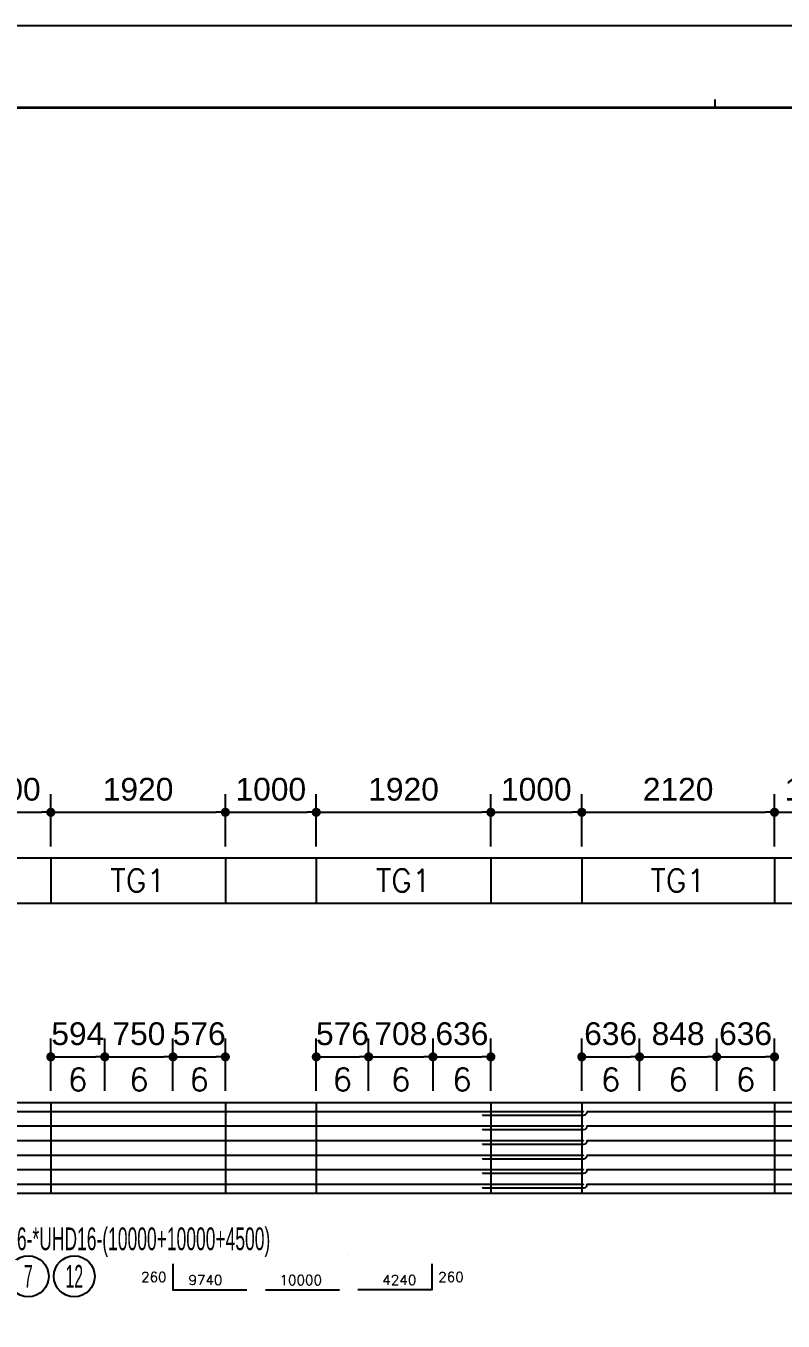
# Model space of a CAD drawing. Header units: millimetres. Extents: x 350420 to 672135, y -312840 to -44390.
# Drawn here: x 514126 to 522455, y -122924 to -108688 of the extents above; entities that cross this region are included whole.
import ezdxf
from ezdxf.enums import TextEntityAlignment as Align

# ---------------------------------------------------------------- set-up
doc = ezdxf.new("R2010")
doc.units = ezdxf.units.MM
doc.header["$LTSCALE"] = 65
doc.layers.get('Defpoints').update_dxf_attribs({"color": 145})
for name, color, linetype in [('00', 7, 'Continuous'), ('RP_TAG', 7, 'Continuous'), ('XDIM', 7, 'Continuous'), ('XREBAR', 1, 'Continuous'), ('XSTRUCT', 2, 'Continuous')]:
    doc.layers.add(name, color=color, linetype=linetype)
doc.styles.add('RPWK1', font='arial.ttf', dxfattribs={"bigfont": 'whgtxt.shx'})
doc.styles.add('RPWK2', font='romans.shx', dxfattribs={"bigfont": 'whgtxt.shx'})
doc.styles.get("Standard").update_dxf_attribs({"font": 'arial.ttf'})
doc.styles.add('XRebar', font='Romans.shx', dxfattribs={"bigfont": 'whgtxt.shx'})
doc.dimstyles.new('XRebarm', dxfattribs={"dimscale": 100, "dimtxt": 2.5, "dimasz": 1, "dimexe": 2, "dimexo": 0, "dimgap": 1.25, "dimtad": 1, "dimdec": 0, "dimzin": 0, "dimdsep": 46, "dimtxsty": 'Standard', "dimblk": 'DOT', "dimcen": 0.09, "dimclrd": 7, "dimclre": 7, "dimclrt": 3, "dimadec": 0, "dimazin": 0, "dimtfac": 1, "dimtdec": 4, "dimtofl": 0, "dimtmove": 0, "dimatfit": 3, "dimfxl": 0, "dimtolj": 1, "dimtzin": 0, "dimarcsym": 0})

# ---------------------------------------------------------------- blocks, each defined once
blk = doc.blocks.new('dhs_sheet2e')
at = {"color": 7}
blk.add_line((38004.8, 57331.7), (38004.8, 57531.5), dxfattribs=at)
blk.add_lwpolyline([(84000, 0), (84000, 59329.4), (0, 59329.4), (0, 0)], close=True, dxfattribs=at)
at = {"color": 30, "const_width": 64.9}
blk.add_lwpolyline([(81003.6, 57331.7), (2996.4, 57331.7), (2996.4, 1997.6), (81003.6, 1997.6)], close=True, dxfattribs=at)
blk = doc.blocks.new('DFHDHBSD')
at = {"color": 255, "xscale": 0.5, "yscale": 0.5, "zscale": 0.5}
blk.add_blockref('dhs_sheet2e', (0, 0), dxfattribs=at)
blk = doc.blocks.new('_Dot')
at = {"color": 0, "linetype": 'ByBlock', "lineweight": -2}
blk.add_line((-0.5, 0), (-1, 0), dxfattribs=at)
at = {"color": 0, "linetype": 'ByBlock', "const_width": 0.5}
blk.add_lwpolyline([(-0.25, 0, 1), (0.25, 0, 1)], format="xyb", close=True, dxfattribs=at)
blk = doc.blocks.new('*D1316')
at = {"layer": 'Defpoints', "color": 0, "linetype": 'Continuous', "ltscale": 7.6496e-308, "transparency": 16777216}
for p in [(514400, -117332), (513400, -117708), (514400, -117708)]:
    blk.add_point(p, dxfattribs=at)
at = {"layer": 'XDIM', "color": 7, "linetype": 'Continuous', "lineweight": -2, "ltscale": 7.6496e-308, "transparency": 16777216}
for p, q in [((513400, -117708), (513400, -117132)), ((514400, -117708), (514400, -117132)), ((513500, -117332), (514300, -117332))]:
    blk.add_line(p, q, dxfattribs=at)
at = {"layer": 'XDIM', "color": 7, "linetype": 'Continuous', "lineweight": -2, "ltscale": 7.6496e-308, "transparency": 16777216, "xscale": 100, "yscale": 100, "zscale": 100, "rotation": 180}
blk.add_blockref('_Dot', (513400, -117332), dxfattribs=at)
at = {"layer": 'XDIM', "color": 7, "linetype": 'Continuous', "lineweight": -2, "ltscale": 7.6496e-308, "transparency": 16777216, "xscale": 100, "yscale": 100, "zscale": 100}
blk.add_blockref('_Dot', (514400, -117332), dxfattribs=at)
at = {"layer": 'XDIM', "color": 3, "linetype": 'Continuous', "ltscale": 7.6496e-308, "transparency": 16777216, "insert": (513900, -117080), "char_height": 250, "attachment_point": 5}
blk.add_mtext('\\A1;1000', dxfattribs=at)
blk = doc.blocks.new('*D1317')
at = {"layer": 'Defpoints', "color": 0, "linetype": 'Continuous', "ltscale": 7.6496e-308, "transparency": 16777216}
for p in [(516320, -117332), (514400, -117708), (516320, -117708)]:
    blk.add_point(p, dxfattribs=at)
at = {"layer": 'XDIM', "color": 7, "linetype": 'Continuous', "lineweight": -2, "ltscale": 7.6496e-308, "transparency": 16777216}
for p, q in [((514400, -117708), (514400, -117132)), ((516320, -117708), (516320, -117132)), ((514500, -117332), (516220, -117332))]:
    blk.add_line(p, q, dxfattribs=at)
at = {"layer": 'XDIM', "color": 7, "linetype": 'Continuous', "lineweight": -2, "ltscale": 7.6496e-308, "transparency": 16777216, "xscale": 100, "yscale": 100, "zscale": 100, "rotation": 180}
blk.add_blockref('_Dot', (514400, -117332), dxfattribs=at)
at = {"layer": 'XDIM', "color": 7, "linetype": 'Continuous', "lineweight": -2, "ltscale": 7.6496e-308, "transparency": 16777216, "xscale": 100, "yscale": 100, "zscale": 100}
blk.add_blockref('_Dot', (516320, -117332), dxfattribs=at)
at = {"layer": 'XDIM', "color": 3, "linetype": 'Continuous', "ltscale": 7.6496e-308, "transparency": 16777216, "insert": (515360, -117080), "char_height": 250, "attachment_point": 5}
blk.add_mtext('\\A1;1920', dxfattribs=at)
blk = doc.blocks.new('*D1318')
at = {"layer": 'Defpoints', "color": 0, "linetype": 'Continuous', "ltscale": 7.6496e-308, "transparency": 16777216}
for p in [(517320, -117332), (516320, -117708), (517320, -117708)]:
    blk.add_point(p, dxfattribs=at)
at = {"layer": 'XDIM', "color": 7, "linetype": 'Continuous', "lineweight": -2, "ltscale": 7.6496e-308, "transparency": 16777216}
for p, q in [((516320, -117708), (516320, -117132)), ((517320, -117708), (517320, -117132)), ((516420, -117332), (517220, -117332))]:
    blk.add_line(p, q, dxfattribs=at)
at = {"layer": 'XDIM', "color": 7, "linetype": 'Continuous', "lineweight": -2, "ltscale": 7.6496e-308, "transparency": 16777216, "xscale": 100, "yscale": 100, "zscale": 100, "rotation": 180}
blk.add_blockref('_Dot', (516320, -117332), dxfattribs=at)
at = {"layer": 'XDIM', "color": 7, "linetype": 'Continuous', "lineweight": -2, "ltscale": 7.6496e-308, "transparency": 16777216, "xscale": 100, "yscale": 100, "zscale": 100}
blk.add_blockref('_Dot', (517320, -117332), dxfattribs=at)
at = {"layer": 'XDIM', "color": 3, "linetype": 'Continuous', "ltscale": 7.6496e-308, "transparency": 16777216, "insert": (516820, -117080), "char_height": 250, "attachment_point": 5}
blk.add_mtext('\\A1;1000', dxfattribs=at)
blk = doc.blocks.new('*D1319')
at = {"layer": 'Defpoints', "color": 0, "linetype": 'Continuous', "ltscale": 7.6496e-308, "transparency": 16777216}
for p in [(519240, -117332), (517320, -117708), (519240, -117708)]:
    blk.add_point(p, dxfattribs=at)
at = {"layer": 'XDIM', "color": 7, "linetype": 'Continuous', "lineweight": -2, "ltscale": 7.6496e-308, "transparency": 16777216}
for p, q in [((517320, -117708), (517320, -117132)), ((519240, -117708), (519240, -117132)), ((517420, -117332), (519140, -117332))]:
    blk.add_line(p, q, dxfattribs=at)
at = {"layer": 'XDIM', "color": 7, "linetype": 'Continuous', "lineweight": -2, "ltscale": 7.6496e-308, "transparency": 16777216, "xscale": 100, "yscale": 100, "zscale": 100, "rotation": 180}
blk.add_blockref('_Dot', (517320, -117332), dxfattribs=at)
at = {"layer": 'XDIM', "color": 7, "linetype": 'Continuous', "lineweight": -2, "ltscale": 7.6496e-308, "transparency": 16777216, "xscale": 100, "yscale": 100, "zscale": 100}
blk.add_blockref('_Dot', (519240, -117332), dxfattribs=at)
at = {"layer": 'XDIM', "color": 3, "linetype": 'Continuous', "ltscale": 7.6496e-308, "transparency": 16777216, "insert": (518280, -117080), "char_height": 250, "attachment_point": 5}
blk.add_mtext('\\A1;1920', dxfattribs=at)
blk = doc.blocks.new('*D1320')
at = {"layer": 'Defpoints', "color": 0, "linetype": 'Continuous', "ltscale": 7.6496e-308, "transparency": 16777216}
for p in [(520240, -117332), (519240, -117708), (520240, -117708)]:
    blk.add_point(p, dxfattribs=at)
at = {"layer": 'XDIM', "color": 7, "linetype": 'Continuous', "lineweight": -2, "ltscale": 7.6496e-308, "transparency": 16777216}
for p, q in [((519240, -117708), (519240, -117132)), ((520240, -117708), (520240, -117132)), ((519340, -117332), (520140, -117332))]:
    blk.add_line(p, q, dxfattribs=at)
at = {"layer": 'XDIM', "color": 7, "linetype": 'Continuous', "lineweight": -2, "ltscale": 7.6496e-308, "transparency": 16777216, "xscale": 100, "yscale": 100, "zscale": 100, "rotation": 180}
blk.add_blockref('_Dot', (519240, -117332), dxfattribs=at)
at = {"layer": 'XDIM', "color": 7, "linetype": 'Continuous', "lineweight": -2, "ltscale": 7.6496e-308, "transparency": 16777216, "xscale": 100, "yscale": 100, "zscale": 100}
blk.add_blockref('_Dot', (520240, -117332), dxfattribs=at)
at = {"layer": 'XDIM', "color": 3, "linetype": 'Continuous', "ltscale": 7.6496e-308, "transparency": 16777216, "insert": (519740, -117080), "char_height": 250, "attachment_point": 5}
blk.add_mtext('\\A1;1000', dxfattribs=at)
blk = doc.blocks.new('*D1321')
at = {"layer": 'Defpoints', "color": 0, "linetype": 'Continuous', "ltscale": 7.6496e-308, "transparency": 16777216}
for p in [(522360, -117332), (520240, -117708), (522360, -117708)]:
    blk.add_point(p, dxfattribs=at)
at = {"layer": 'XDIM', "color": 7, "linetype": 'Continuous', "lineweight": -2, "ltscale": 7.6496e-308, "transparency": 16777216}
for p, q in [((520240, -117708), (520240, -117132)), ((522360, -117708), (522360, -117132)), ((520340, -117332), (522260, -117332))]:
    blk.add_line(p, q, dxfattribs=at)
at = {"layer": 'XDIM', "color": 7, "linetype": 'Continuous', "lineweight": -2, "ltscale": 7.6496e-308, "transparency": 16777216, "xscale": 100, "yscale": 100, "zscale": 100, "rotation": 180}
blk.add_blockref('_Dot', (520240, -117332), dxfattribs=at)
at = {"layer": 'XDIM', "color": 7, "linetype": 'Continuous', "lineweight": -2, "ltscale": 7.6496e-308, "transparency": 16777216, "xscale": 100, "yscale": 100, "zscale": 100}
blk.add_blockref('_Dot', (522360, -117332), dxfattribs=at)
at = {"layer": 'XDIM', "color": 3, "linetype": 'Continuous', "ltscale": 7.6496e-308, "transparency": 16777216, "insert": (521300, -117080), "char_height": 250, "attachment_point": 5}
blk.add_mtext('\\A1;2120', dxfattribs=at)
blk = doc.blocks.new('*D1322')
at = {"layer": 'Defpoints', "color": 0, "linetype": 'Continuous', "ltscale": 7.6496e-308, "transparency": 16777216}
for p in [(523360, -117332), (522360, -117708), (523360, -117708)]:
    blk.add_point(p, dxfattribs=at)
at = {"layer": 'XDIM', "color": 7, "linetype": 'Continuous', "lineweight": -2, "ltscale": 7.6496e-308, "transparency": 16777216}
for p, q in [((522360, -117708), (522360, -117132)), ((523360, -117708), (523360, -117132)), ((522460, -117332), (523260, -117332))]:
    blk.add_line(p, q, dxfattribs=at)
at = {"layer": 'XDIM', "color": 7, "linetype": 'Continuous', "lineweight": -2, "ltscale": 7.6496e-308, "transparency": 16777216, "xscale": 100, "yscale": 100, "zscale": 100, "rotation": 180}
blk.add_blockref('_Dot', (522360, -117332), dxfattribs=at)
at = {"layer": 'XDIM', "color": 7, "linetype": 'Continuous', "lineweight": -2, "ltscale": 7.6496e-308, "transparency": 16777216, "xscale": 100, "yscale": 100, "zscale": 100}
blk.add_blockref('_Dot', (523360, -117332), dxfattribs=at)
at = {"layer": 'XDIM', "color": 3, "linetype": 'Continuous', "ltscale": 7.6496e-308, "transparency": 16777216, "insert": (522860, -117080), "char_height": 250, "attachment_point": 5}
blk.add_mtext('\\A1;1000', dxfattribs=at)
blk = doc.blocks.new('*D1332')
at = {"layer": 'Defpoints', "color": 0, "linetype": 'Continuous', "ltscale": 7.6496e-308, "transparency": 16777216}
for p in [(514994, -120020), (514400, -120395), (514994, -120395)]:
    blk.add_point(p, dxfattribs=at)
at = {"layer": 'XDIM', "color": 7, "linetype": 'Continuous', "lineweight": -2, "ltscale": 7.6496e-308, "transparency": 16777216}
for p, q in [((514400, -120395), (514400, -119820)), ((514994, -120395), (514994, -119820)), ((514500, -120020), (514894, -120020))]:
    blk.add_line(p, q, dxfattribs=at)
at = {"layer": 'XDIM', "color": 7, "linetype": 'Continuous', "lineweight": -2, "ltscale": 7.6496e-308, "transparency": 16777216, "xscale": 100, "yscale": 100, "zscale": 100, "rotation": 180}
blk.add_blockref('_Dot', (514400, -120020), dxfattribs=at)
at = {"layer": 'XDIM', "color": 7, "linetype": 'Continuous', "lineweight": -2, "ltscale": 7.6496e-308, "transparency": 16777216, "xscale": 100, "yscale": 100, "zscale": 100}
blk.add_blockref('_Dot', (514994, -120020), dxfattribs=at)
at = {"layer": 'XDIM', "color": 3, "linetype": 'Continuous', "ltscale": 7.6496e-308, "transparency": 16777216, "insert": (514697, -119767), "char_height": 250, "attachment_point": 5}
blk.add_mtext('\\A1;594', dxfattribs=at)
blk = doc.blocks.new('*D1333')
at = {"layer": 'Defpoints', "color": 0, "linetype": 'Continuous', "ltscale": 7.6496e-308, "transparency": 16777216}
for p in [(515744, -120020), (514994, -120395), (515744, -120395)]:
    blk.add_point(p, dxfattribs=at)
at = {"layer": 'XDIM', "color": 7, "linetype": 'Continuous', "lineweight": -2, "ltscale": 7.6496e-308, "transparency": 16777216}
for p, q in [((514994, -120395), (514994, -119820)), ((515744, -120395), (515744, -119820)), ((515094, -120020), (515644, -120020))]:
    blk.add_line(p, q, dxfattribs=at)
at = {"layer": 'XDIM', "color": 7, "linetype": 'Continuous', "lineweight": -2, "ltscale": 7.6496e-308, "transparency": 16777216, "xscale": 100, "yscale": 100, "zscale": 100, "rotation": 180}
blk.add_blockref('_Dot', (514994, -120020), dxfattribs=at)
at = {"layer": 'XDIM', "color": 7, "linetype": 'Continuous', "lineweight": -2, "ltscale": 7.6496e-308, "transparency": 16777216, "xscale": 100, "yscale": 100, "zscale": 100}
blk.add_blockref('_Dot', (515744, -120020), dxfattribs=at)
at = {"layer": 'XDIM', "color": 3, "linetype": 'Continuous', "ltscale": 7.6496e-308, "transparency": 16777216, "insert": (515369, -119767), "char_height": 250, "attachment_point": 5}
blk.add_mtext('\\A1;750', dxfattribs=at)
blk = doc.blocks.new('*D1334')
at = {"layer": 'Defpoints', "color": 0, "linetype": 'Continuous', "ltscale": 7.6496e-308, "transparency": 16777216}
for p in [(516320, -120020), (515744, -120395), (516320, -120395)]:
    blk.add_point(p, dxfattribs=at)
at = {"layer": 'XDIM', "color": 7, "linetype": 'Continuous', "lineweight": -2, "ltscale": 7.6496e-308, "transparency": 16777216}
for p, q in [((515744, -120395), (515744, -119820)), ((516320, -120395), (516320, -119820)), ((515844, -120020), (516220, -120020))]:
    blk.add_line(p, q, dxfattribs=at)
at = {"layer": 'XDIM', "color": 7, "linetype": 'Continuous', "lineweight": -2, "ltscale": 7.6496e-308, "transparency": 16777216, "xscale": 100, "yscale": 100, "zscale": 100, "rotation": 180}
blk.add_blockref('_Dot', (515744, -120020), dxfattribs=at)
at = {"layer": 'XDIM', "color": 7, "linetype": 'Continuous', "lineweight": -2, "ltscale": 7.6496e-308, "transparency": 16777216, "xscale": 100, "yscale": 100, "zscale": 100}
blk.add_blockref('_Dot', (516320, -120020), dxfattribs=at)
at = {"layer": 'XDIM', "color": 3, "linetype": 'Continuous', "ltscale": 7.6496e-308, "transparency": 16777216, "insert": (516032, -119767), "char_height": 250, "attachment_point": 5}
blk.add_mtext('\\A1;576', dxfattribs=at)
blk = doc.blocks.new('*D1335')
at = {"layer": 'Defpoints', "color": 0, "linetype": 'Continuous', "ltscale": 7.6496e-308, "transparency": 16777216}
for p in [(517896, -120020), (517320, -120395), (517896, -120395)]:
    blk.add_point(p, dxfattribs=at)
at = {"layer": 'XDIM', "color": 7, "linetype": 'Continuous', "lineweight": -2, "ltscale": 7.6496e-308, "transparency": 16777216}
for p, q in [((517320, -120395), (517320, -119820)), ((517896, -120395), (517896, -119820)), ((517420, -120020), (517796, -120020))]:
    blk.add_line(p, q, dxfattribs=at)
at = {"layer": 'XDIM', "color": 7, "linetype": 'Continuous', "lineweight": -2, "ltscale": 7.6496e-308, "transparency": 16777216, "xscale": 100, "yscale": 100, "zscale": 100, "rotation": 180}
blk.add_blockref('_Dot', (517320, -120020), dxfattribs=at)
at = {"layer": 'XDIM', "color": 7, "linetype": 'Continuous', "lineweight": -2, "ltscale": 7.6496e-308, "transparency": 16777216, "xscale": 100, "yscale": 100, "zscale": 100}
blk.add_blockref('_Dot', (517896, -120020), dxfattribs=at)
at = {"layer": 'XDIM', "color": 3, "linetype": 'Continuous', "ltscale": 7.6496e-308, "transparency": 16777216, "insert": (517608, -119767), "char_height": 250, "attachment_point": 5}
blk.add_mtext('\\A1;576', dxfattribs=at)
blk = doc.blocks.new('*D1336')
at = {"layer": 'Defpoints', "color": 0, "linetype": 'Continuous', "ltscale": 7.6496e-308, "transparency": 16777216}
for p in [(518604, -120020), (517896, -120395), (518604, -120395)]:
    blk.add_point(p, dxfattribs=at)
at = {"layer": 'XDIM', "color": 7, "linetype": 'Continuous', "lineweight": -2, "ltscale": 7.6496e-308, "transparency": 16777216}
for p, q in [((517896, -120395), (517896, -119820)), ((518604, -120395), (518604, -119820)), ((517996, -120020), (518504, -120020))]:
    blk.add_line(p, q, dxfattribs=at)
at = {"layer": 'XDIM', "color": 7, "linetype": 'Continuous', "lineweight": -2, "ltscale": 7.6496e-308, "transparency": 16777216, "xscale": 100, "yscale": 100, "zscale": 100, "rotation": 180}
blk.add_blockref('_Dot', (517896, -120020), dxfattribs=at)
at = {"layer": 'XDIM', "color": 7, "linetype": 'Continuous', "lineweight": -2, "ltscale": 7.6496e-308, "transparency": 16777216, "xscale": 100, "yscale": 100, "zscale": 100}
blk.add_blockref('_Dot', (518604, -120020), dxfattribs=at)
at = {"layer": 'XDIM', "color": 3, "linetype": 'Continuous', "ltscale": 7.6496e-308, "transparency": 16777216, "insert": (518250, -119767), "char_height": 250, "attachment_point": 5}
blk.add_mtext('\\A1;708', dxfattribs=at)
blk = doc.blocks.new('*D1337')
at = {"layer": 'Defpoints', "color": 0, "linetype": 'Continuous', "ltscale": 7.6496e-308, "transparency": 16777216}
for p in [(519240, -120020), (518604, -120395), (519240, -120395)]:
    blk.add_point(p, dxfattribs=at)
at = {"layer": 'XDIM', "color": 7, "linetype": 'Continuous', "lineweight": -2, "ltscale": 7.6496e-308, "transparency": 16777216}
for p, q in [((518604, -120395), (518604, -119820)), ((519240, -120395), (519240, -119820)), ((518704, -120020), (519140, -120020))]:
    blk.add_line(p, q, dxfattribs=at)
at = {"layer": 'XDIM', "color": 7, "linetype": 'Continuous', "lineweight": -2, "ltscale": 7.6496e-308, "transparency": 16777216, "xscale": 100, "yscale": 100, "zscale": 100, "rotation": 180}
blk.add_blockref('_Dot', (518604, -120020), dxfattribs=at)
at = {"layer": 'XDIM', "color": 7, "linetype": 'Continuous', "lineweight": -2, "ltscale": 7.6496e-308, "transparency": 16777216, "xscale": 100, "yscale": 100, "zscale": 100}
blk.add_blockref('_Dot', (519240, -120020), dxfattribs=at)
at = {"layer": 'XDIM', "color": 3, "linetype": 'Continuous', "ltscale": 7.6496e-308, "transparency": 16777216, "insert": (518922, -119767), "char_height": 250, "attachment_point": 5}
blk.add_mtext('\\A1;636', dxfattribs=at)
blk = doc.blocks.new('*D1338')
at = {"layer": 'Defpoints', "color": 0, "linetype": 'Continuous', "ltscale": 7.6496e-308, "transparency": 16777216}
for p in [(520876, -120020), (520240, -120395), (520876, -120395)]:
    blk.add_point(p, dxfattribs=at)
at = {"layer": 'XDIM', "color": 7, "linetype": 'Continuous', "lineweight": -2, "ltscale": 7.6496e-308, "transparency": 16777216}
for p, q in [((520240, -120395), (520240, -119820)), ((520876, -120395), (520876, -119820)), ((520340, -120020), (520776, -120020))]:
    blk.add_line(p, q, dxfattribs=at)
at = {"layer": 'XDIM', "color": 7, "linetype": 'Continuous', "lineweight": -2, "ltscale": 7.6496e-308, "transparency": 16777216, "xscale": 100, "yscale": 100, "zscale": 100, "rotation": 180}
blk.add_blockref('_Dot', (520240, -120020), dxfattribs=at)
at = {"layer": 'XDIM', "color": 7, "linetype": 'Continuous', "lineweight": -2, "ltscale": 7.6496e-308, "transparency": 16777216, "xscale": 100, "yscale": 100, "zscale": 100}
blk.add_blockref('_Dot', (520876, -120020), dxfattribs=at)
at = {"layer": 'XDIM', "color": 3, "linetype": 'Continuous', "ltscale": 7.6496e-308, "transparency": 16777216, "insert": (520558, -119767), "char_height": 250, "attachment_point": 5}
blk.add_mtext('\\A1;636', dxfattribs=at)
blk = doc.blocks.new('*D1339')
at = {"layer": 'Defpoints', "color": 0, "linetype": 'Continuous', "ltscale": 7.6496e-308, "transparency": 16777216}
for p in [(521724, -120020), (520876, -120395), (521724, -120395)]:
    blk.add_point(p, dxfattribs=at)
at = {"layer": 'XDIM', "color": 7, "linetype": 'Continuous', "lineweight": -2, "ltscale": 7.6496e-308, "transparency": 16777216}
for p, q in [((520876, -120395), (520876, -119820)), ((521724, -120395), (521724, -119820)), ((520976, -120020), (521624, -120020))]:
    blk.add_line(p, q, dxfattribs=at)
at = {"layer": 'XDIM', "color": 7, "linetype": 'Continuous', "lineweight": -2, "ltscale": 7.6496e-308, "transparency": 16777216, "xscale": 100, "yscale": 100, "zscale": 100, "rotation": 180}
blk.add_blockref('_Dot', (520876, -120020), dxfattribs=at)
at = {"layer": 'XDIM', "color": 7, "linetype": 'Continuous', "lineweight": -2, "ltscale": 7.6496e-308, "transparency": 16777216, "xscale": 100, "yscale": 100, "zscale": 100}
blk.add_blockref('_Dot', (521724, -120020), dxfattribs=at)
at = {"layer": 'XDIM', "color": 3, "linetype": 'Continuous', "ltscale": 7.6496e-308, "transparency": 16777216, "insert": (521300, -119767), "char_height": 250, "attachment_point": 5}
blk.add_mtext('\\A1;848', dxfattribs=at)
blk = doc.blocks.new('*D1340')
at = {"layer": 'Defpoints', "color": 0, "linetype": 'Continuous', "ltscale": 7.6496e-308, "transparency": 16777216}
for p in [(522360, -120020), (521724, -120395), (522360, -120395)]:
    blk.add_point(p, dxfattribs=at)
at = {"layer": 'XDIM', "color": 7, "linetype": 'Continuous', "lineweight": -2, "ltscale": 7.6496e-308, "transparency": 16777216}
for p, q in [((521724, -120395), (521724, -119820)), ((522360, -120395), (522360, -119820)), ((521824, -120020), (522260, -120020))]:
    blk.add_line(p, q, dxfattribs=at)
at = {"layer": 'XDIM', "color": 7, "linetype": 'Continuous', "lineweight": -2, "ltscale": 7.6496e-308, "transparency": 16777216, "xscale": 100, "yscale": 100, "zscale": 100, "rotation": 180}
blk.add_blockref('_Dot', (521724, -120020), dxfattribs=at)
at = {"layer": 'XDIM', "color": 7, "linetype": 'Continuous', "lineweight": -2, "ltscale": 7.6496e-308, "transparency": 16777216, "xscale": 100, "yscale": 100, "zscale": 100}
blk.add_blockref('_Dot', (522360, -120020), dxfattribs=at)
at = {"layer": 'XDIM', "color": 3, "linetype": 'Continuous', "ltscale": 7.6496e-308, "transparency": 16777216, "insert": (522042, -119767), "char_height": 250, "attachment_point": 5}
blk.add_mtext('\\A1;636', dxfattribs=at)
blk = doc.blocks.new('*U1784', base_point=(513965.5834, -122020))
at = {"layer": 'RP_TAG', "color": 0, "linetype": 'Continuous', "ltscale": 100}
for centre in [(513645.8334, -122432.5), (514152.0834, -122432.5), (514658.3334, -122432.5)]:
    blk.add_circle(centre, 225, dxfattribs=at)
at = {"layer": 'RP_TAG', "color": 0, "linetype": 'Continuous', "ltscale": 100, "style": 'RPWK1', "width": 0.55}
blk.add_text('6-*UHD16-(10000+10000+4500)', height=250, dxfattribs=at).set_placement((514027.0834, -122020), align=Align.MIDDLE_LEFT)
at = {"layer": 'RP_TAG', "color": 0, "linetype": 'Continuous', "ltscale": 100, "style": 'RPWK1', "width": 0.5}
for s, p in [('8', (513645.8334, -122432.5)), ('7', (514152.0834, -122432.5)), ('12', (514658.3334, -122432.5))]:
    blk.add_text(s, height=250, dxfattribs=at).set_placement(p, align=Align.MIDDLE_CENTER)

msp = doc.modelspace()

# ---------------------------------------------------------------- linework, layer by layer
at = {"layer": 'RP_TAG', "color": 250, "linetype": 'Continuous', "ltscale": 100}
for p, q in [((515309.5, -122207.5), (515309.5, -122207.5)), ((516659.9, -122207.5), (516659.9, -122207.5)), ((517676.6, -122207.5), (517676.7, -122207.5))]:
    msp.add_line(p, q, dxfattribs=at)
at = {"layer": 'RP_TAG', "color": 1, "linetype": 'Continuous', "ltscale": 100}
for points in [[(515743.3, -122294.1), (515743.3, -122582.5), (516557.4, -122582.5)], [(518590.7, -122294.1), (518590.7, -122582.5), (517776.6, -122582.5)], [(516759.9, -122582.5), (517574.1, -122582.5)]]:
    msp.add_lwpolyline(points, dxfattribs=at)
at = {"layer": 'XREBAR', "color": 1, "linetype": 'Continuous', "ltscale": 7.6496e-308}
for points in [[(510703.8, -120803.8), (510520, -120620), (520260, -120620), (520260, -120620)], [(519150, -120660), (519150, -120660), (520260, -120660), (520280, -120654.6), (520294.6, -120640), (520300, -120620), (529150, -120620), (529150, -120620)], [(510703.8, -120963.8), (510520, -120780), (520260, -120780), (520260, -120780)], [(519150, -120820), (519150, -120820), (520260, -120820), (520280, -120814.6), (520294.6, -120800), (520300, -120780), (529150, -120780), (529150, -120780)], [(510703.8, -121123.8), (510520, -120940), (520260, -120940), (520260, -120940)], [(519150, -120980), (519150, -120980), (520260, -120980), (520280, -120974.6), (520294.6, -120960), (520300, -120940), (529150, -120940), (529150, -120940)], [(510703.8, -121283.8), (510520, -121100), (520260, -121100), (520260, -121100)], [(519150, -121140), (519150, -121140), (520260, -121140), (520280, -121134.6), (520294.6, -121120), (520300, -121100), (529150, -121100), (529150, -121100)], [(510703.8, -121443.8), (510520, -121260), (520260, -121260), (520260, -121260)], [(519150, -121300), (519150, -121300), (520260, -121300), (520280, -121294.6), (520294.6, -121280), (520300, -121260), (529150, -121260), (529150, -121260)], [(510703.8, -121603.8), (510520, -121420), (520260, -121420), (520260, -121420)], [(519150, -121460), (519150, -121460), (520260, -121460), (520280, -121454.6), (520294.6, -121440), (520300, -121420), (529150, -121420), (529150, -121420)]]:
    msp.add_lwpolyline(points, dxfattribs=at)
at = {"layer": 'XSTRUCT', "color": 2, "linetype": 'Continuous', "ltscale": 7.6496e-308}
for p, q in [((513400, -117832.5), (514400, -117832.5)), ((516320, -117832.5), (517320, -117832.5)), ((519240, -117832.5), (520240, -117832.5)), ((522360, -117832.5), (523360, -117832.5)), ((513400, -118332.5), (514400, -118332.5)), ((516320, -118332.5), (517320, -118332.5)), ((519240, -118332.5), (520240, -118332.5)), ((522360, -118332.5), (523360, -118332.5)), ((513400, -120520), (514400, -120520)), ((514400, -120520), (516320, -120520)), ((516320, -120520), (517320, -120520)), ((517320, -120520), (519240, -120520)), ((519240, -120520), (520240, -120520)), ((520240, -120520), (522360, -120520)), ((522360, -120520), (523360, -120520)), ((513400, -121520), (514400, -121520)), ((514400, -121520), (516320, -121520)), ((516320, -121520), (517320, -121520)), ((517320, -121520), (519240, -121520)), ((519240, -121520), (520240, -121520)), ((520240, -121520), (522360, -121520)), ((522360, -121520), (523360, -121520))]:
    msp.add_line(p, q, dxfattribs=at)
at = {"layer": 'XSTRUCT', "color": 1, "linetype": 'Continuous', "ltscale": 7.6496e-308}
for p, q in [((514400, -117832.5), (516320, -117832.5)), ((517320, -117832.5), (519240, -117832.5)), ((520240, -117832.5), (522360, -117832.5)), ((514400, -118332.5), (516320, -118332.5)), ((517320, -118332.5), (519240, -118332.5)), ((520240, -118332.5), (522360, -118332.5))]:
    msp.add_line(p, q, dxfattribs=at)
at = {"layer": 'XSTRUCT', "color": 253, "linetype": 'Continuous', "ltscale": 7.6496e-308}
for p, q in [((514400, -117832.5), (514400, -118332.5)), ((516320, -117832.5), (516320, -118332.5)), ((517320, -117832.5), (517320, -118332.5)), ((519240, -117832.5), (519240, -118332.5)), ((520240, -117832.5), (520240, -118332.5)), ((522360, -117832.5), (522360, -118332.5)), ((514400, -120520), (514400, -121520)), ((516320, -120520), (516320, -121520)), ((517320, -120520), (517320, -121520)), ((519240, -120520), (519240, -121520)), ((520240, -120520), (520240, -121520)), ((522360, -120520), (522360, -121520))]:
    msp.add_line(p, q, dxfattribs=at)

# ---------------------------------------------------------------- block references
at = {"layer": '00', "xscale": 0.8999999981431359, "yscale": 0.8999999981431359, "zscale": 0.8999999981431359}
msp.add_blockref('DFHDHBSD', (504604.9, -135386.2), dxfattribs=at)
at = {"layer": 'RP_TAG', "color": 171, "linetype": 'Continuous', "ltscale": 1.15363e-317}
msp.add_blockref('*U1784', (513965.6, -122020), dxfattribs=at)

# ---------------------------------------------------------------- texts
at = {"layer": 'RP_TAG', "color": 2, "linetype": 'Continuous', "ltscale": 100, "style": 'RPWK2'}
msp.add_text('260', height=108.89, dxfattribs=at).set_placement((515672.8, -122527.4), align=Align.BOTTOM_RIGHT)
for s, p in [('9740', (516100.8, -122559.7)), ('10000', (517149.2, -122560.6))]:
    msp.add_text(s, height=108.89, dxfattribs=at).set_placement(p, align=Align.BOTTOM_CENTER)
msp.add_text('4240', height=108.89, rotation=359.99998, dxfattribs=at).set_placement((518233.3, -122559.7), align=Align.BOTTOM_CENTER)
msp.add_text('260', height=108.89, rotation=359.99998, dxfattribs=at).set_placement((518661.2, -122527.4), align=Align.BOTTOM_LEFT)
at = {"layer": 'XDIM', "color": 7, "linetype": 'Continuous', "ltscale": 7.6496e-308, "style": 'XRebar'}
for p in [(514697, -120145), (515369, -120145), (516032, -120145), (517608, -120145), (518250, -120145), (518922, -120145), (520558, -120145), (521300, -120145), (522042, -120145)]:
    msp.add_text('6', height=250, dxfattribs=at).set_placement(p, align=Align.TOP_CENTER)
at = {"layer": 'XSTRUCT', "color": 2, "linetype": 'Continuous', "ltscale": 7.6496e-308, "style": 'XRebar'}
for p in [(515360, -118082.5), (518280, -118082.5), (521300, -118082.5)]:
    msp.add_text('TG1', height=250, dxfattribs=at).set_placement(p, align=Align.MIDDLE_CENTER)

# ---------------------------------------------------------------- dimensions: what is measured, and where the dimension line sits
at = {"layer": 'XDIM', "color": 7, "linetype": 'Continuous', "ltscale": 7.6496e-308}
for base, p1, p2, picture, middle in [((514400, -117332.5), (513400, -117707.5), (514400, -117707.5), '*D1316', (513900, -117332.5)), ((516320, -117332.5), (514400, -117707.5), (516320, -117707.5), '*D1317', (515360, -117332.5)), ((517320, -117332.5), (516320, -117707.5), (517320, -117707.5), '*D1318', (516820, -117332.5)), ((519240, -117332.5), (517320, -117707.5), (519240, -117707.5), '*D1319', (518280, -117332.5)), ((520240, -117332.5), (519240, -117707.5), (520240, -117707.5), '*D1320', (519740, -117332.5)), ((522360, -117332.5), (520240, -117707.5), (522360, -117707.5), '*D1321', (521300, -117332.5)), ((523360, -117332.5), (522360, -117707.5), (523360, -117707.5), '*D1322', (522860, -117332.5)), ((514994, -120020), (514400, -120395), (514994, -120395), '*D1332', (514697, -120020)), ((515744, -120020), (514994, -120395), (515744, -120395), '*D1333', (515369, -120020)), ((516320, -120020), (515744, -120395), (516320, -120395), '*D1334', (516032, -120020)), ((517896, -120020), (517320, -120395), (517896, -120395), '*D1335', (517608, -120020)), ((518604, -120020), (517896, -120395), (518604, -120395), '*D1336', (518250, -120020)), ((519240, -120020), (518604, -120395), (519240, -120395), '*D1337', (518922, -120020)), ((520876, -120020), (520240, -120395), (520876, -120395), '*D1338', (520558, -120020)), ((521724, -120020), (520876, -120395), (521724, -120395), '*D1339', (521300, -120020)), ((522360, -120020), (521724, -120395), (522360, -120395), '*D1340', (522042, -120020))]:
    dim = msp.add_linear_dim(base=base, p1=p1, p2=p2, angle=0, dimstyle='XRebarm', override={"dimscale": 100}, dxfattribs=at)
    dim.commit()
    dim.dimension.update_dxf_attribs({"geometry": picture, "text_midpoint": middle, "dimtype": 161})

doc.saveas('drawing.dxf')
